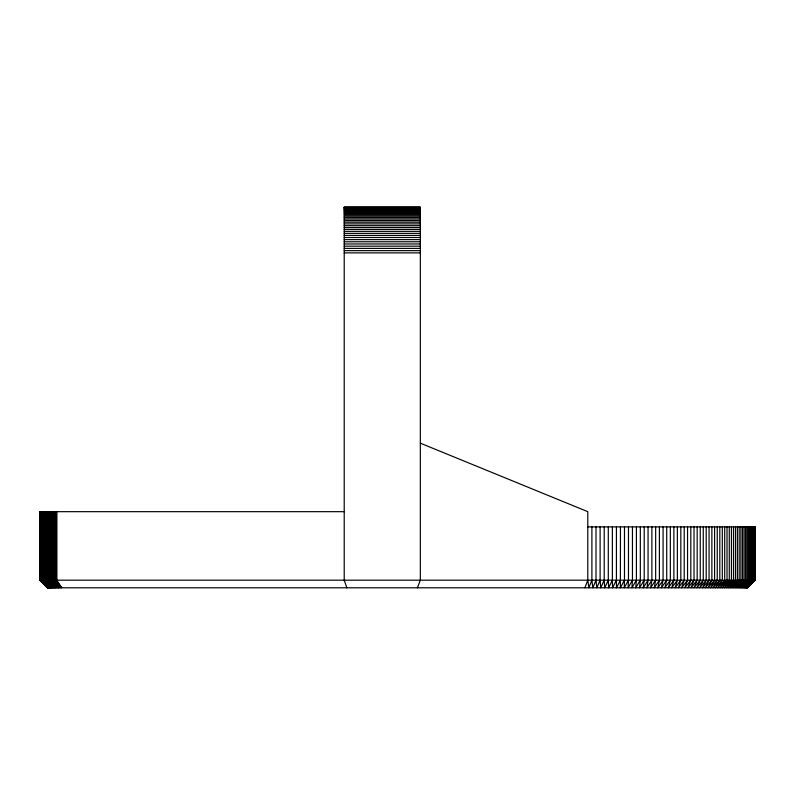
<?xml version="1.0" encoding="UTF-8"?>
<svg xmlns="http://www.w3.org/2000/svg" width="795" height="795" viewBox="0 0 795 795"><rect width="100%" height="100%" fill="white"/><g stroke="black" fill="none" stroke-linecap="round" stroke-linejoin="round"><path stroke-width="1.19" d="M620.458 526.896L620.368 587.793L624.482 580.181L624.482 526.896M624.482 580.181L624.244 587.793L628.477 580.181L628.477 526.896M628.477 580.181L628.1 587.793L632.452 580.181L632.452 526.896M632.452 580.181L631.926 587.793L636.407 580.181L636.407 526.896M636.407 580.181L635.722 587.793L640.323 580.181L640.323 526.896M640.323 580.181L639.498 587.793L644.208 580.181L644.208 526.896M644.208 580.181L643.235 587.793L648.064 580.181L648.064 526.896M648.064 580.181L646.941 587.793L651.88 580.181L651.88 526.896M651.88 580.181L650.608 587.793L655.656 580.181L655.656 526.896M655.656 580.181L654.235 587.793L659.393 580.181L659.393 526.896M659.393 580.181L657.823 587.793L663.08 580.181L663.08 526.896M663.08 580.181L661.37 587.793L666.727 580.181L666.727 526.896M666.727 580.181L664.868 587.793L670.334 580.181L670.334 526.896M670.334 580.181L668.327 587.793L673.882 580.181L673.882 526.896M673.882 580.181L671.725 587.793L677.38 580.181L677.38 526.896M677.38 580.181L675.074 587.793L680.828 580.181L680.828 526.896M680.828 580.181L678.374 587.793L684.217 580.181L684.217 526.896M684.217 580.181L681.613 587.793L687.546 580.181L687.546 526.896M687.546 580.181L684.803 587.793L690.815 580.181L690.815 526.896M690.815 580.181L687.923 587.793L694.025 580.181L694.025 526.896M584.881 587.793L587.793 580.181L587.793 511.672L420.336 443.173M417.395 587.793L420.336 580.181L420.336 207.207L344.215 207.207L344.215 580.181L346.888 587.793M694.025 580.181L690.984 587.793L697.175 580.181L697.175 526.896M591.897 526.896L591.897 580.181L588.847 587.793L587.793 580.181M697.175 580.181L693.985 587.793L700.246 580.181L700.246 526.896M596.011 526.896L596.011 580.181L592.812 587.793L591.897 580.181M600.116 526.896L600.116 580.181L596.777 587.793L596.011 580.181M700.246 580.181L696.917 587.793L703.257 580.181L703.257 526.896M604.21 526.896L604.21 580.181L600.742 587.793L600.116 580.181M703.257 580.181L699.789 587.793L706.198 580.181L706.198 526.896M608.294 526.896L608.294 580.181L604.687 587.793L604.21 580.181M706.198 580.181L702.581 587.793L709.07 580.181L709.07 526.896M612.369 526.896L612.369 580.181L608.632 587.793L608.294 580.181M709.07 580.181L705.304 587.793L711.873 580.181L711.873 526.896M616.423 526.896L616.423 580.181L612.557 587.793L612.369 580.181M711.873 580.181L707.967 587.793L714.596 580.181L714.596 526.896M620.458 580.181L616.473 587.793L616.423 580.181M714.596 580.181L710.541 587.793L717.239 580.181L717.239 526.896M717.239 580.181L713.045 587.793L719.803 580.181L719.803 526.896M719.803 580.181L715.47 587.793L722.297 580.181L722.297 526.896M722.297 580.181L717.825 587.793L724.702 580.181L724.702 526.896M724.702 580.181L720.091 587.793L727.028 580.181L727.028 526.896M727.028 580.181L722.277 587.793L729.273 580.181L729.273 526.896M729.273 580.181L724.384 587.793L731.43 580.181L731.43 526.896M731.43 580.181L726.401 587.793L733.497 580.181L733.497 526.896M733.497 580.181L728.329 587.793L735.474 580.181L735.474 526.896M735.474 580.181L730.178 587.793L737.372 580.181L737.372 526.896M737.372 580.181L731.937 587.793L739.171 580.181L739.171 526.896M739.171 580.181L733.606 587.793L740.88 580.181L740.88 526.896M740.88 580.181L735.186 587.793L742.5 580.181L742.5 526.896M742.5 580.181L736.677 587.793L744.031 580.181L744.031 526.896M744.031 580.181L738.078 587.793L745.462 580.181L745.462 526.896M745.462 580.181L739.38 587.793L746.793 580.181L746.793 526.896M746.793 580.181L740.592 587.793L748.035 580.181L748.035 526.896M748.035 580.181L741.715 587.793L749.188 580.181L749.188 526.896M749.188 580.181L742.739 587.793L750.232 580.181L750.232 526.896M750.232 580.181L743.663 587.793L751.186 580.181L751.186 526.896M751.186 580.181L744.498 587.793L752.03 580.181L752.03 526.896M752.03 580.181L745.233 587.793L752.785 580.181L752.785 526.896M752.785 580.181L745.869 587.793L753.441 580.181L753.441 526.896M753.441 580.181L746.406 587.793L753.988 580.181L753.988 526.896M746.853 587.793L754.445 580.181L754.445 526.896M747.191 587.793L754.793 580.181L754.793 526.896M747.439 587.793L755.25 580.181L755.2 526.896L587.793 526.896M344.215 207.266L420.336 207.266M344.215 207.425L420.336 207.425M344.215 207.704L420.336 207.704M344.215 208.081L420.336 208.081M344.215 208.578L420.336 208.578M344.215 209.174L420.336 209.174M344.215 209.88L420.336 209.88M344.215 210.685L420.336 210.685M344.215 211.589L420.336 211.589M344.215 212.603L420.336 212.603M344.215 213.706L420.336 213.706M344.215 214.908L420.336 214.908M344.215 216.19L420.336 216.19M344.215 217.572L420.336 217.572M344.215 219.042L420.336 219.042M344.215 220.583L420.336 220.583M344.215 222.202L420.336 222.202M344.215 223.902L420.336 223.902M344.215 225.671L420.336 225.671M344.215 227.509L420.336 227.509M344.215 229.397L420.336 229.397M344.215 231.345L420.336 231.345M344.215 233.352L420.336 233.352M344.215 235.399L420.336 235.399M344.215 237.496L420.336 237.496M344.215 239.623L420.336 239.623M344.215 241.779L420.336 241.779M344.215 243.966L420.336 243.966M344.215 246.172L420.336 246.172M344.215 248.398L420.336 248.398M344.215 250.634L420.336 250.634M344.215 252.88L420.336 252.88M344.215 511.672L39.77 511.672L39.75 580.181L47.362 587.793L747.638 587.793M755.25 580.181L39.77 580.181L47.422 587.793L39.909 580.181L39.909 511.672M40.625 511.672L40.625 580.181L48.316 587.793L41.191 580.181L41.191 511.672M40.197 511.672L40.197 580.181L47.899 587.793L40.625 580.181M40.197 580.181L47.362 587.793M41.191 580.181L48.843 587.793L41.896 580.181L41.896 511.672M41.896 580.181L49.489 587.793L42.741 580.181L42.741 511.672M47.601 587.793L40.038 580.181L40.038 511.672M42.741 580.181L50.244 587.793L43.715 580.181L43.715 511.672M47.899 587.793L40.396 580.181L40.396 511.672M48.316 587.793L40.893 580.181L40.893 511.672M43.715 580.181L51.118 587.793L44.828 580.181L44.828 511.672M48.843 587.793L41.529 580.181L41.529 511.672M44.828 580.181L52.092 587.793L46.06 580.181L46.06 511.672M49.489 587.793L42.304 580.181L42.304 511.672M46.06 580.181L53.176 587.793L47.422 580.181L47.422 511.672M50.244 587.793L43.218 580.181L43.218 511.672M47.422 580.181L54.358 587.793L48.902 580.181L48.902 511.672M51.118 587.793L44.262 580.181L44.262 511.672M48.902 580.181L55.64 587.793L50.492 580.181L50.492 511.672M52.092 587.793L45.434 580.181L45.434 511.672M50.492 580.181L57.011 587.793L52.192 580.181L52.192 511.672M53.176 587.793L46.726 580.181L46.726 511.672M52.192 580.181L58.472 587.793L54 580.181L54 511.672M54.358 587.793L48.147 580.181L48.147 511.672M54 580.181L60.023 587.793L55.898 580.181L55.898 511.672M55.64 587.793L49.678 580.181L49.678 511.672M55.898 580.181L61.642 587.793L56.892 580.181L56.892 511.672M57.011 587.793L51.327 580.181L51.327 511.672M58.472 587.793L53.086 580.181L53.086 511.672M60.023 587.793L54.934 580.181L54.934 511.672M755.051 526.896L755.051 580.181"/></g></svg>
